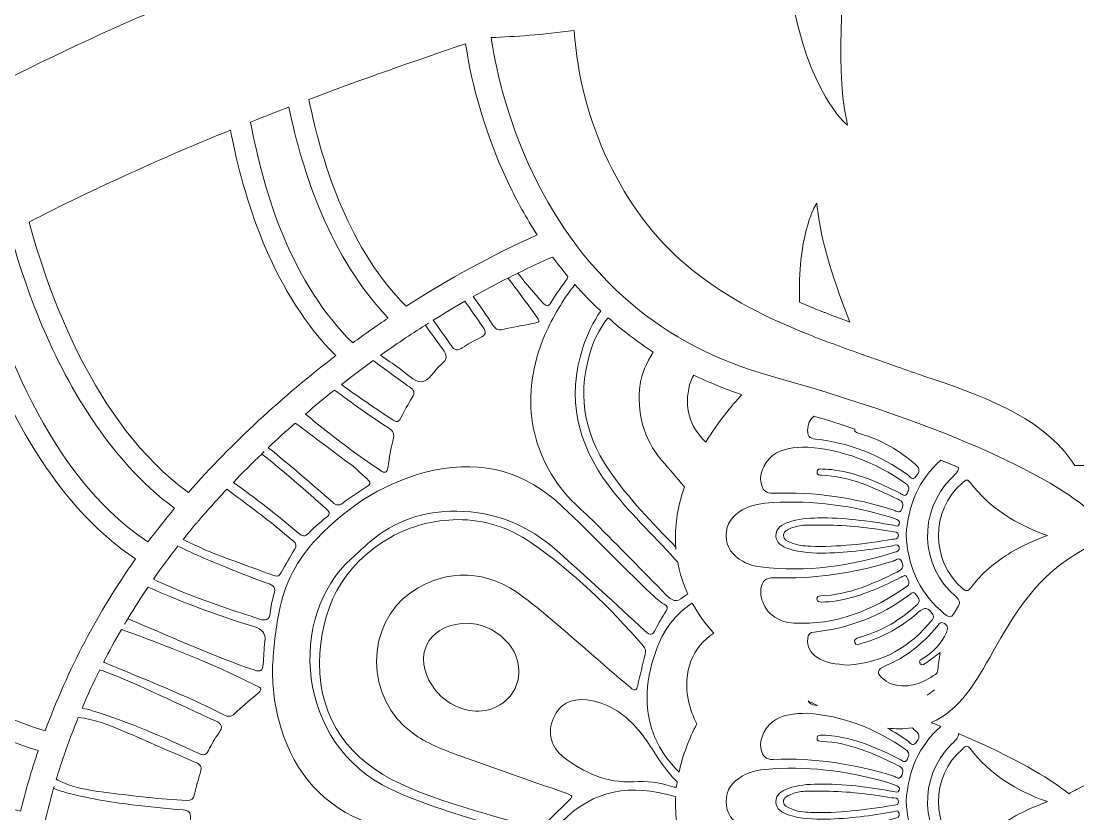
# Model space of a CAD drawing. Extents: x 705 to 8445, y -5934 to -84.
# Drawn here: x 4037.1 to 4516.4, y -746.7 to -387 of the extents above; entities that cross this region are included whole.
import ezdxf

# ---------------------------------------------------------------- set-up
doc = ezdxf.new("R2010")
doc.units = 0
doc.header["$MEASUREMENT"] = 0
doc.layers.add('Layer 1', color=7, linetype='Continuous')

# ---------------------------------------------------------------- blocks, each defined once
blk = doc.blocks.new('block 23')
at = {"layer": 'Layer 1', "lineweight": 0}
for points, knots in [([(5277.28, -639.1), (5254.48, -597.14), (5220.79, -557.08), (5179.87, -523.26), (5095.1, -453.22), (4984.49, -393.43), (4859.88, -350.27), (4859.88, -350.27), (4859.88, -350.25), (4859.88, -350.25), (4859.42, -348.29), (4858.85, -346.27), (4858.16, -344.21), (4856.62, -339.66), (4853.95, -333.09), (4848.51, -328.58), (4847.81, -328), (4847.1, -327.47), (4846.36, -327), (4846.36, -327), (4846.36, -327), (4846.35, -327), (4847.88, -308.1), (4844.28, -288.74), (4835.57, -269.33), (4831.12, -259.39), (4823.75, -252.44), (4816.61, -245.72), (4810.88, -240.31), (4805.45, -235.19), (4801.81, -228.82), (4800.72, -226.92), (4799.8, -224.87), (4798.82, -222.69), (4797.56, -219.87), (4796.25, -216.96), (4794.48, -214.13), (4787.43, -202.87), (4775.91, -196.8), (4764.63, -193.55), (4764.63, -193.55), (4763.26, -191.5), (4763.26, -191.5), (4720.83, -126.97), (4656.69, -102.16), (4610.35, -92.73), (4569.47, -84.39), (4535.61, -86.15), (4523.73, -87.19), (4523.69, -87.13), (4523.65, -87.09), (4523.63, -87.06), (4523.63, -87.06), (4523.45, -87.21), (4523.45, -87.21), (4521.87, -87.36), (4520.7, -87.48), (4520, -87.56), (4519.3, -87.48), (4518.13, -87.36), (4516.56, -87.21), (4516.56, -87.21), (4516.37, -87.06), (4516.37, -87.06), (4516.35, -87.09), (4516.31, -87.13), (4516.27, -87.19), (4504.39, -86.15), (4470.53, -84.39), (4429.65, -92.73), (4383.31, -102.16), (4319.17, -126.97), (4276.76, -191.48), (4276.76, -191.48), (4275.38, -193.55), (4275.38, -193.55), (4264.09, -196.8), (4252.57, -202.87), (4245.52, -214.13), (4243.75, -216.96), (4242.44, -219.87), (4241.18, -222.69), (4240.2, -224.87), (4239.28, -226.92), (4238.19, -228.82), (4234.55, -235.19), (4229.12, -240.31), (4223.39, -245.72), (4216.25, -252.44), (4208.88, -259.39), (4204.43, -269.33), (4195.72, -288.74), (4192.12, -308.1), (4193.65, -327), (4193.64, -327), (4193.64, -327), (4193.64, -327), (4192.91, -327.47), (4192.19, -327.99), (4191.49, -328.58), (4186.05, -333.09), (4183.38, -339.65), (4181.84, -344.21), (4181.15, -346.27), (4180.58, -348.29), (4180.12, -350.25), (4180.12, -350.25), (4180.12, -350.27), (4180.12, -350.27), (4055.51, -393.43), (3944.9, -453.22), (3860.13, -523.26), (3819.22, -557.08), (3785.52, -597.14), (3762.72, -639.1), (3736.93, -686.53), (3724.78, -735.81), (3726.61, -785.55), (3728.34, -832.44), (3740.97, -881.24), (3764.18, -930.56), (3796.16, -998.52), (3846.78, -1064.15), (3914.59, -1125.62), (3959.27, -1166.12), (4008.74, -1201.57), (4056.58, -1235.86), (4101.92, -1268.36), (4148.81, -1301.97), (4191.35, -1339.71), (4268.94, -1408.49), (4320.36, -1474.94), (4348.51, -1542.74), (4344.68, -1548.78), (4341.1, -1555.62), (4338.44, -1563.02), (4337.03, -1562.92), (4335.46, -1562.85), (4333.87, -1562.85), (4328, -1562.85), (4321.57, -1563.94), (4319.84, -1569.72), (4319.35, -1571.39), (4319.31, -1572.94), (4319.27, -1574.32), (4319.27, -1574.65), (4319.26, -1574.97), (4319.25, -1575.28), (4319.07, -1578.99), (4317.7, -1582.95), (4315.19, -1587.05), (4314.24, -1588.6), (4313.21, -1590.14), (4312.14, -1591.64), (4311.46, -1592.59), (4310.76, -1593.54), (4310.03, -1594.48), (4302.79, -1603.87), (4293.55, -1612.4), (4284.57, -1620.7), (4284.57, -1620.7), (4280.48, -1624.5), (4280.48, -1624.5), (4270.16, -1634.07), (4259.49, -1643.97), (4247.49, -1650.59), (4244.1, -1652.48), (4239.99, -1656.81), (4239.7, -1666.79), (4238.97, -1691.36), (4260.81, -1735.67), (4280.37, -1750.55), (4261.52, -1786.38), (4239.02, -1837.42), (4219.77, -1904.23), (4194.99, -1990.3), (4180.3, -2085.45), (4176.13, -2187.05), (4172.63, -2272.07), (4176.53, -2361.81), (4187.74, -2455.11), (4183.2, -2458.43), (4178.2, -2461.58), (4172.48, -2464.72), (4146.07, -2479.19), (4117.44, -2484.35), (4091.86, -2479.25), (4057.65, -2472.45), (4030.5, -2452.75), (4011.16, -2420.72), (3974.52, -2360.07), (3973.85, -2265.76), (3992.12, -2203.95), (4011.72, -2137.67), (4050.95, -2071.38), (4115.59, -1995.32), (4120.04, -1990.08), (4124.54, -1984.87), (4129.05, -1979.66), (4153.44, -1951.39), (4178.65, -1922.17), (4196.47, -1888.58), (4220.61, -1843.05), (4226.18, -1794.98), (4211.73, -1756.7), (4211.73, -1756.7), (4201.23, -1728.9), (4201.23, -1728.9), (4201.23, -1728.9), (4203.66, -1758.52), (4203.66, -1758.52), (4206.59, -1794.26), (4191.98, -1826.76), (4179.22, -1847.74), (4159.1, -1880.81), (4130.97, -1908.95), (4103.75, -1936.17), (4092.54, -1947.4), (4080.93, -1959.02), (4070.06, -1970.8), (4005.75, -2040.52), (3959.06, -2104.07), (3927.3, -2165.11), (3884.56, -2247.19), (3869.07, -2325.56), (3881.27, -2398), (3901.01, -2515.4), (4000.35, -2607.87), (4090.03, -2647.42), (4122.26, -2661.63), (4152.31, -2668.81), (4177.87, -2668.81), (4196.42, -2668.81), (4212.6, -2665.03), (4225.52, -2657.4), (4225.52, -2657.42), (4225.52, -2657.42), (4225.52, -2657.42), (4232.39, -2679.36), (4240.21, -2699.79), (4248.89, -2718.56), (4269.15, -2762.32), (4294.96, -2798.69), (4325.6, -2826.65), (4359.33, -2857.45), (4403.39, -2880.64), (4456.58, -2895.59), (4498.92, -2907.49), (4546.09, -2913.71), (4593.63, -2913.71), (4597.09, -2913.71), (4600.56, -2913.68), (4604.02, -2913.61), (4735.27, -2911.1), (4867.15, -2856.35), (4965.85, -2763.41), (5003.5, -2727.95), (5032.68, -2687.49), (5050.23, -2646.4), (5070.52, -2598.94), (5075.69, -2551.02), (5065.64, -2503.97), (5045.77, -2411.09), (4983.25, -2334), (4889.6, -2286.89), (4807.63, -2245.67), (4709.88, -2231.14), (4619.49, -2246.42), (4625.66, -2235.1), (4631.89, -2223.86), (4638.09, -2212.7), (4656.91, -2178.83), (4676.35, -2143.79), (4693.14, -2107.91), (4730.23, -2028.64), (4752.26, -1957.48), (4760.49, -1890.34), (4765.6, -1848.73), (4767.15, -1796.91), (4754.72, -1750.08), (4773.98, -1735.61), (4795.54, -1692.46), (4795.54, -1667.69), (4795.54, -1667.28), (4795.54, -1666.88), (4795.53, -1666.48), (4795.23, -1656.52), (4791.13, -1652.21), (4787.74, -1650.33), (4775.74, -1643.73), (4765.07, -1633.85), (4754.75, -1624.31), (4754.75, -1624.31), (4750.65, -1620.52), (4750.65, -1620.52), (4739.35, -1610.12), (4727.67, -1599.36), (4720.02, -1586.97), (4717.52, -1582.89), (4716.16, -1578.95), (4715.98, -1575.25), (4715.96, -1574.94), (4715.95, -1574.61), (4715.95, -1574.29), (4715.92, -1572.92), (4715.87, -1571.37), (4715.38, -1569.7), (4713.66, -1563.98), (4707.32, -1562.87), (4701.49, -1562.85), (4698.84, -1555.53), (4695.29, -1548.75), (4691.49, -1542.74), (4719.63, -1474.94), (4771.06, -1408.49), (4848.65, -1339.71), (4891.19, -1301.97), (4938.08, -1268.36), (4983.42, -1235.86), (5031.26, -1201.57), (5080.73, -1166.12), (5125.41, -1125.62), (5193.22, -1064.15), (5243.84, -998.52), (5275.82, -930.56), (5299.03, -881.24), (5311.66, -832.45), (5313.39, -785.55), (5315.22, -735.81), (5303.07, -686.53), (5277.28, -639.1)], [0, 0, 0, 0, 1, 1, 1, 2, 2, 2, 3, 3, 3, 4, 4, 4, 5, 5, 5, 6, 6, 6, 7, 7, 7, 8, 8, 8, 9, 9, 9, 10, 10, 10, 11, 11, 11, 12, 12, 12, 13, 13, 13, 14, 14, 14, 15, 15, 15, 16, 16, 16, 17, 17, 17, 18, 18, 18, 19, 19, 19, 20, 20, 20, 21, 21, 21, 22, 22, 22, 23, 23, 23, 24, 24, 24, 25, 25, 25, 26, 26, 26, 27, 27, 27, 28, 28, 28, 29, 29, 29, 30, 30, 30, 31, 31, 31, 32, 32, 32, 33, 33, 33, 34, 34, 34, 35, 35, 35, 36, 36, 36, 37, 37, 37, 38, 38, 38, 39, 39, 39, 40, 40, 40, 41, 41, 41, 42, 42, 42, 43, 43, 43, 44, 44, 44, 45, 45, 45, 46, 46, 46, 47, 47, 47, 48, 48, 48, 49, 49, 49, 50, 50, 50, 51, 51, 51, 52, 52, 52, 53, 53, 53, 54, 54, 54, 55, 55, 55, 56, 56, 56, 57, 57, 57, 58, 58, 58, 59, 59, 59, 60, 60, 60, 61, 61, 61, 62, 62, 62, 63, 63, 63, 64, 64, 64, 65, 65, 65, 66, 66, 66, 67, 67, 67, 68, 68, 68, 69, 69, 69, 70, 70, 70, 71, 71, 71, 72, 72, 72, 73, 73, 73, 74, 74, 74, 75, 75, 75, 76, 76, 76, 77, 77, 77, 78, 78, 78, 79, 79, 79, 80, 80, 80, 81, 81, 81, 82, 82, 82, 83, 83, 83, 84, 84, 84, 85, 85, 85, 86, 86, 86, 87, 87, 87, 88, 88, 88, 89, 89, 89, 90, 90, 90, 91, 91, 91, 92, 92, 92, 93, 93, 93, 94, 94, 94, 95, 95, 95, 96, 96, 96, 97, 97, 97, 98, 98, 98, 99, 99, 99, 100, 100, 100, 101, 101, 101, 102, 102, 102, 103, 103, 103, 104, 104, 104, 105, 105, 105, 106, 106, 106, 107, 107, 107, 108, 108, 108, 109, 109, 109, 110, 110, 110, 110]), ([(4412.82, -347.22), (4410.68, -362.76), (4405.85, -404.68), (4411.58, -432.39), (4411.58, -432.39), (4411.95, -434.12), (4411.95, -434.12), (4411.95, -434.12), (4410.61, -432.95), (4410.61, -432.95), (4410.4, -432.77), (4390.73, -415.02), (4384.8, -363.34), (4394.24, -358.74), (4403.15, -353.65), (4411.49, -348.11), (4411.49, -348.11), (4411.49, -348.12), (4411.49, -348.12), (4411.93, -347.82), (4412.38, -347.52), (4412.82, -347.22)], [0, 0, 0, 0, 1, 1, 1, 2, 2, 2, 3, 3, 3, 4, 4, 4, 5, 5, 5, 6, 6, 6, 7, 7, 7, 7]), ([(4338.75, -497.6), (4354.49, -510.98), (4372.55, -520.26), (4391.22, -527.92), (4391.64, -528.08), (4392.05, -528.26), (4392.47, -528.42), (4400.85, -531.83), (4409.34, -534.92), (4417.8, -537.92), (4418.31, -538.09), (4418.83, -538.29), (4419.34, -538.46), (4421.18, -539.11), (4423.01, -539.76), (4424.85, -540.41), (4428.22, -541.59), (4431.57, -542.77), (4434.9, -543.96), (4438.86, -545.37), (4442.85, -546.73), (4447.09, -548.16), (4471.35, -556.38), (4498.85, -565.69), (4513.31, -586.07), (4513.31, -586.07), (4515.08, -588.59), (4515.08, -588.59), (4515.08, -588.59), (4524.92, -588.59), (4524.92, -588.59), (4524.92, -588.59), (4526.69, -586.07), (4526.69, -586.07), (4541.15, -565.69), (4568.65, -556.38), (4592.91, -548.16), (4597.15, -546.73), (4601.14, -545.37), (4605.1, -543.96), (4608.43, -542.77), (4611.78, -541.59), (4615.14, -540.41), (4645.13, -529.85), (4676.14, -518.93), (4701.25, -497.6), (4730.16, -473.06), (4749.31, -432.71), (4752.06, -391.23), (4766.21, -393.1), (4779.01, -394.02), (4789.64, -394.41), (4788.1, -405.11), (4783.42, -429.82), (4770.54, -456.52), (4747.83, -503.6), (4711.69, -534.37), (4663.11, -547.96), (4567.17, -574.79), (4531.39, -598.27), (4520, -607.68), (4508.61, -598.27), (4472.83, -574.79), (4376.89, -547.96), (4328.31, -534.37), (4292.17, -503.6), (4269.46, -456.52), (4256.58, -429.82), (4251.9, -405.11), (4250.36, -394.41), (4260.99, -394.02), (4273.79, -393.1), (4287.94, -391.23), (4290.69, -432.71), (4309.84, -473.06), (4338.75, -497.6)], [0, 0, 0, 0, 1, 1, 1, 2, 2, 2, 3, 3, 3, 4, 4, 4, 5, 5, 5, 6, 6, 6, 7, 7, 7, 8, 8, 8, 9, 9, 9, 10, 10, 10, 11, 11, 11, 12, 12, 12, 13, 13, 13, 14, 14, 14, 15, 15, 15, 16, 16, 16, 17, 17, 17, 18, 18, 18, 19, 19, 19, 20, 20, 20, 21, 21, 21, 22, 22, 22, 23, 23, 23, 24, 24, 24, 25, 25, 25, 25]), ([(4238.69, -397.25), (4240.47, -409.24), (4245.43, -434.03), (4258.52, -461.31), (4261.98, -468.54), (4266.18, -476.21), (4271.24, -484.01), (4250.98, -493.03), (4231.01, -503.91), (4211.72, -516.33), (4186.69, -491.17), (4174.05, -454.07), (4167.67, -422.5), (4191.97, -413.31), (4215.83, -404.93), (4238.69, -397.25)], [0, 0, 0, 0, 1, 1, 1, 2, 2, 2, 3, 3, 3, 4, 4, 4, 5, 5, 5, 5]), ([(4158.55, -425.97), (4164.65, -455.39), (4177.36, -494.37), (4203.62, -521.68), (4198.2, -525.33), (4192.84, -529.09), (4187.56, -532.98), (4160.26, -506.47), (4147.31, -465.91), (4141.18, -432.78), (4146.99, -430.45), (4152.78, -428.19), (4158.55, -425.97)], [0, 0, 0, 0, 1, 1, 1, 2, 2, 2, 3, 3, 3, 4, 4, 4, 4]), ([(4132.07, -436.44), (4132.31, -437.65), (4132.53, -438.85), (4132.78, -440.07), (4138.92, -470.26), (4152.02, -511.02), (4179.83, -538.76), (4155.63, -557.29), (4133.03, -578.19), (4112.97, -600.79), (4069.95, -569.78), (4048.88, -508.52), (4040.72, -478.12), (4070.75, -462.66), (4101.56, -448.86), (4132.07, -436.44)], [0, 0, 0, 0, 1, 1, 1, 2, 2, 2, 3, 3, 3, 4, 4, 4, 5, 5, 5, 5]), ([(4397.11, -471.15), (4397.11, -471.15), (4398.02, -469.62), (4398.02, -469.62), (4398.02, -469.62), (4398.22, -471.39), (4398.22, -471.39), (4399.98, -487.57), (4406.53, -507.13), (4413.06, -523.54), (4412.57, -523.36), (4412.07, -523.18), (4411.57, -522.99), (4408.24, -521.76), (4404.91, -520.51), (4401.6, -519.22), (4401.54, -519.2), (4401.49, -519.17), (4401.43, -519.15), (4399.75, -518.49), (4398.07, -517.82), (4396.4, -517.13), (4396.34, -517.11), (4396.26, -517.08), (4396.21, -517.06), (4394.59, -516.4), (4393, -515.72), (4391.4, -515.04), (4390.99, -514.88), (4390.6, -514.71), (4390.2, -514.53), (4389.13, -484.98), (4397, -471.33), (4397.11, -471.15)], [0, 0, 0, 0, 1, 1, 1, 2, 2, 2, 3, 3, 3, 4, 4, 4, 5, 5, 5, 6, 6, 6, 7, 7, 7, 8, 8, 8, 9, 9, 9, 10, 10, 10, 11, 11, 11, 11]), ([(4032, -482.66), (4034.95, -493.44), (4039.36, -507.52), (4045.65, -522.74), (4056.91, -550.1), (4076.35, -585.79), (4106.71, -608.03), (4102.53, -613.02), (4098.51, -618.1), (4094.63, -623.28), (4045.26, -590.75), (4023.47, -518.41), (4016.75, -490.91), (4021.81, -488.1), (4026.9, -485.36), (4032, -482.66)], [0, 0, 0, 0, 1, 1, 1, 2, 2, 2, 3, 3, 3, 4, 4, 4, 5, 5, 5, 5]), ([(4008.08, -495.78), (4010.91, -507.04), (4015.8, -523.94), (4023.5, -542.62), (4035.31, -571.27), (4056.09, -609.1), (4089.01, -631.01), (4072.02, -655.1), (4058.27, -681.21), (4048.01, -709), (4001.22, -694.85), (3962.23, -657.73), (3937.1, -627.98), (3919.27, -606.88), (3905.88, -586.61), (3898.04, -573.82), (3930.92, -544.12), (3968.46, -518.35), (4008.08, -495.78)], [0, 0, 0, 0, 1, 1, 1, 2, 2, 2, 3, 3, 3, 4, 4, 4, 5, 5, 5, 6, 6, 6, 6]), ([(4285.16, -502.85), (4285, -503.57), (4284.6, -504.32), (4283.92, -505.17), (4281.57, -508.1), (4279.56, -511.32), (4277.6, -514.54), (4276.26, -516.75), (4275.37, -516.5), (4273.78, -514.75), (4269.81, -510.41), (4266.06, -505.93), (4262.42, -501.34), (4260.93, -502.06), (4259.44, -502.8), (4257.95, -503.55), (4259.43, -502.8), (4260.92, -502.06), (4262.41, -501.32), (4262.41, -501.32), (4262.42, -501.34), (4262.42, -501.34), (4267.65, -498.76), (4272.9, -496.31), (4278.17, -494), (4280.37, -496.96), (4282.71, -499.92), (4285.16, -502.85)], [0, 0, 0, 0, 1, 1, 1, 2, 2, 2, 3, 3, 3, 4, 4, 4, 5, 5, 5, 6, 6, 6, 7, 7, 7, 8, 8, 8, 9, 9, 9, 9]), ([(4270.42, -520.35), (4272.67, -523.5), (4272.7, -523.5), (4268.84, -524.24), (4264.44, -525.09), (4259.99, -525.78), (4255.65, -526.83), (4253.38, -527.38), (4252.27, -526.71), (4251.07, -524.86), (4248.19, -520.48), (4245.24, -516.19), (4242.22, -511.93), (4242.22, -511.93), (4242.22, -511.92), (4242.22, -511.92), (4247.43, -509.02), (4252.66, -506.23), (4257.94, -503.55), (4262.17, -509.1), (4266.34, -514.69), (4270.42, -520.35)], [0, 0, 0, 0, 1, 1, 1, 2, 2, 2, 3, 3, 3, 4, 4, 4, 5, 5, 5, 6, 6, 6, 7, 7, 7, 7]), ([(4291.89, -535.14), (4284.4, -558.33), (4289.47, -578.5), (4303.38, -597.41), (4312.37, -609.62), (4323.57, -619.83), (4333.64, -631.07), (4334.07, -631.55), (4334.5, -632.01), (4334.93, -632.48), (4335.83, -637.47), (4337.36, -642.3), (4339.51, -646.98), (4338.78, -647.39), (4338.09, -647.83), (4337.47, -648.36), (4334.38, -650.97), (4332.17, -649.92), (4329.7, -647.38), (4319.01, -636.38), (4308.24, -625.48), (4297.43, -614.6), (4294.02, -611.16), (4290.27, -608.07), (4286.94, -604.57), (4267.36, -584.08), (4263.01, -556.68), (4274.71, -529.37), (4278.29, -521.02), (4282.92, -513.47), (4288.29, -506.47), (4291.92, -510.55), (4295.81, -514.58), (4299.99, -518.49), (4296.64, -523.47), (4293.86, -529.01), (4291.89, -535.14)], [0, 0, 0, 0, 1, 1, 1, 2, 2, 2, 3, 3, 3, 4, 4, 4, 5, 5, 5, 6, 6, 6, 7, 7, 7, 8, 8, 8, 9, 9, 9, 10, 10, 10, 11, 11, 11, 12, 12, 12, 12]), ([(4246.56, -525.7), (4248.31, -528.17), (4247.89, -529.48), (4245.2, -530.72), (4242.42, -532), (4239.73, -533.54), (4237.19, -535.24), (4234.92, -536.77), (4233.71, -536.4), (4232.16, -534.13), (4229.51, -530.26), (4226.77, -526.45), (4224.01, -522.68), (4228.78, -519.71), (4233.59, -516.83), (4238.43, -514.07), (4241.13, -517.96), (4243.82, -521.84), (4246.56, -525.7)], [0, 0, 0, 0, 1, 1, 1, 2, 2, 2, 3, 3, 3, 4, 4, 4, 5, 5, 5, 6, 6, 6, 6]), ([(4327.77, -586.35), (4331.15, -590.33), (4334.56, -594.29), (4337.95, -598.24), (4336.72, -601.89), (4335.7, -605.66), (4335, -609.54), (4334.31, -613.41), (4333.91, -617.39), (4333.91, -621.44), (4333.91, -622.84), (4333.96, -624.25), (4334.06, -625.66), (4334.06, -625.66), (4334.07, -625.67), (4334.07, -625.67), (4334.09, -626.02), (4334.12, -626.38), (4334.14, -626.73), (4334.1, -626.37), (4334.08, -626.01), (4334.06, -625.66), (4323.31, -614.6), (4312.58, -603.54), (4303.79, -590.78), (4291.87, -573.48), (4289.15, -554.54), (4296.13, -534.5), (4297.79, -529.75), (4300.33, -525.5), (4303.35, -521.53), (4309.55, -527.05), (4316.38, -532.31), (4323.87, -537.18), (4320.67, -542.06), (4318.53, -547.22), (4317.93, -551.68), (4316.18, -564.52), (4319.26, -576.34), (4327.77, -586.35)], [0, 0, 0, 0, 1, 1, 1, 2, 2, 2, 3, 3, 3, 4, 4, 4, 5, 5, 5, 6, 6, 6, 7, 7, 7, 8, 8, 8, 9, 9, 9, 10, 10, 10, 11, 11, 11, 12, 12, 12, 13, 13, 13, 13]), ([(4220.46, -524.9), (4220.92, -524.61), (4221.37, -524.34), (4221.82, -524.05), (4221.37, -524.34), (4220.92, -524.62), (4220.47, -524.91), (4223.03, -528.5), (4225.59, -532.08), (4228.23, -535.61), (4230.41, -538.52), (4230.68, -540.46), (4227.62, -542.8), (4224.38, -545.29), (4222.15, -550.55), (4218.55, -550.62), (4215.27, -550.69), (4211.87, -546.71), (4208.58, -544.43), (4205.76, -542.5), (4202.96, -540.54), (4200.19, -538.56), (4206.85, -533.81), (4213.61, -529.27), (4220.47, -524.91), (4220.46, -524.91), (4220.46, -524.9), (4220.46, -524.9)], [0, 0, 0, 0, 1, 1, 1, 2, 2, 2, 3, 3, 3, 4, 4, 4, 5, 5, 5, 6, 6, 6, 7, 7, 7, 8, 8, 8, 9, 9, 9, 9]), ([(4213.33, -552.97), (4215.34, -554.38), (4215.98, -555.53), (4214.51, -557.79), (4212.58, -560.75), (4210.95, -563.9), (4209.32, -567.05), (4208.44, -568.76), (4207.67, -569.19), (4205.85, -567.99), (4197.9, -562.8), (4190.05, -557.46), (4182.39, -551.87), (4187.12, -548.16), (4191.92, -544.54), (4196.78, -541.02), (4202.24, -545.07), (4207.74, -549.08), (4213.33, -552.97)], [0, 0, 0, 0, 1, 1, 1, 2, 2, 2, 3, 3, 3, 4, 4, 4, 5, 5, 5, 6, 6, 6, 6]), ([(4347.62, -577.96), (4340.26, -570.94), (4337.78, -562.11), (4340.33, -551.91), (4340.74, -550.32), (4341.38, -548.87), (4342.23, -547.56), (4349.03, -550.87), (4356.28, -553.88), (4364.02, -556.48), (4359.35, -561.51), (4353.17, -568.9), (4347.62, -577.96)], [0, 0, 0, 0, 1, 1, 1, 2, 2, 2, 3, 3, 3, 4, 4, 4, 4]), ([(4203.77, -571.57), (4205.93, -572.94), (4206.48, -574.3), (4205.87, -576.76), (4204.87, -580.88), (4204.08, -585.08), (4203.54, -589.28), (4203.19, -592.07), (4201.93, -592.15), (4200.08, -590.9), (4195.98, -588.12), (4191.95, -585.25), (4187.92, -582.36), (4180.42, -576.97), (4173.25, -571.11), (4166.06, -565.3), (4170.39, -561.57), (4174.78, -557.92), (4179.23, -554.37), (4179.23, -554.37), (4179.24, -554.37), (4179.24, -554.37), (4187.22, -560.37), (4195.34, -566.19), (4203.77, -571.57)], [0, 0, 0, 0, 1, 1, 1, 2, 2, 2, 3, 3, 3, 4, 4, 4, 5, 5, 5, 6, 6, 6, 7, 7, 7, 8, 8, 8, 8]), ([(4186.89, -588.37), (4189.42, -590.28), (4191.59, -592.67), (4194.02, -594.72), (4195.73, -596.14), (4195.87, -597.06), (4193.81, -598.33), (4190.11, -600.64), (4186.48, -603.09), (4182.98, -605.68), (4181.16, -607.03), (4180.02, -606.7), (4178.44, -605.32), (4168.77, -596.97), (4159.19, -588.51), (4149.21, -580.53), (4153.21, -576.74), (4157.28, -572.99), (4161.42, -569.34), (4169.91, -575.68), (4178.42, -582), (4186.89, -588.37)], [0, 0, 0, 0, 1, 1, 1, 2, 2, 2, 3, 3, 3, 4, 4, 4, 5, 5, 5, 6, 6, 6, 7, 7, 7, 7]), ([(4417.86, -574.24), (4427.33, -577), (4435.59, -581.82), (4442.96, -588.36), (4445.13, -590.29), (4444.5, -591.63), (4443.12, -593.47), (4441.36, -595.79), (4440.33, -593.61), (4439.3, -592.86), (4426.72, -583.81), (4412.8, -578.25), (4397.4, -576.64), (4394.67, -576.36), (4393.84, -575.07), (4393.84, -572.72), (4393.83, -569.94), (4394.9, -567.81), (4396.71, -566.17), (4403.23, -568.16), (4409.42, -570.12), (4415.28, -572.06), (4414.82, -573.83), (4416.71, -573.91), (4417.86, -574.24)], [0, 0, 0, 0, 1, 1, 1, 2, 2, 2, 3, 3, 3, 4, 4, 4, 5, 5, 5, 6, 6, 6, 7, 7, 7, 8, 8, 8, 8]), ([(3873.8, -597.33), (3879.31, -591.56), (3885.01, -585.93), (3890.87, -580.43), (3898.94, -593.48), (3912.11, -613.16), (3929.68, -633.98), (3955.61, -664.72), (3995.95, -703.07), (4044.84, -718.01), (4041.77, -727.1), (4039.11, -736.28), (4036.86, -745.51), (3986.14, -733.65), (3943.8, -693.73), (3917.11, -662.14), (3893.95, -634.73), (3878.28, -608.74), (3872.55, -598.68), (3872.96, -598.24), (3873.37, -597.78), (3873.8, -597.33)], [0, 0, 0, 0, 1, 1, 1, 2, 2, 2, 3, 3, 3, 4, 4, 4, 5, 5, 5, 6, 6, 6, 7, 7, 7, 7]), ([(4146.22, -583.38), (4146.61, -583), (4147, -582.63), (4147.4, -582.26), (4147, -582.63), (4146.61, -583.01), (4146.23, -583.4), (4156.36, -591.34), (4166.06, -599.8), (4175.65, -608.41), (4177.39, -609.98), (4177.18, -610.81), (4175.48, -612.17), (4172.74, -614.39), (4170.07, -616.74), (4167.6, -619.27), (4165.84, -621.06), (4164.6, -620.78), (4162.88, -619.3), (4153.42, -611.14), (4143.5, -603.55), (4133.37, -596.27), (4137.56, -591.89), (4141.85, -587.6), (4146.23, -583.4), (4146.23, -583.4), (4146.22, -583.38), (4146.22, -583.38)], [0, 0, 0, 0, 1, 1, 1, 2, 2, 2, 3, 3, 3, 4, 4, 4, 5, 5, 5, 6, 6, 6, 7, 7, 7, 8, 8, 8, 9, 9, 9, 9]), ([(4394.01, -580.28), (4409.2, -581.39), (4424.49, -586.96), (4438.31, -596.76), (4440.27, -598.14), (4439.91, -599.42), (4439.1, -601.08), (4438.02, -603.27), (4436.78, -601.69), (4435.77, -601.17), (4426.35, -596.5), (4416.81, -592.18), (4406.27, -590.66), (4404.37, -590.38), (4402.42, -590.3), (4400.49, -590.2), (4399.45, -590.14), (4398.25, -590.12), (4398.11, -591.5), (4397.96, -593), (4399.22, -592.99), (4400.24, -593.02), (4412.78, -593.5), (4423.84, -598.57), (4434.83, -603.96), (4436.82, -604.94), (4437.53, -605.89), (4436.73, -608.13), (4435.76, -610.9), (4434.15, -609.24), (4432.92, -608.84), (4415.14, -603.24), (4396.98, -600.42), (4378.34, -601.23), (4374.72, -601.39), (4373.45, -599.6), (4372.78, -596.69), (4371.66, -591.78), (4374.74, -585.71), (4379.72, -582.93), (4382.89, -581.15), (4387.24, -580.23), (4394.01, -580.28)], [0, 0, 0, 0, 1, 1, 1, 2, 2, 2, 3, 3, 3, 4, 4, 4, 5, 5, 5, 6, 6, 6, 7, 7, 7, 8, 8, 8, 9, 9, 9, 10, 10, 10, 11, 11, 11, 12, 12, 12, 13, 13, 13, 14, 14, 14, 14]), ([(4282.59, -607.17), (4296.26, -620), (4309.05, -633.77), (4322.72, -646.63), (4324.62, -648.41), (4326.47, -650.24), (4328.75, -651.52), (4330.32, -652.39), (4330.63, -653.24), (4329.57, -654.84), (4327.89, -657.39), (4326.25, -660.03), (4324.97, -662.8), (4323.59, -665.71), (4322.59, -666.03), (4320.06, -663.66), (4306.99, -651.37), (4293.65, -639.39), (4280.31, -627.4), (4267.24, -615.67), (4252.19, -609.57), (4234.67, -609.35), (4219.79, -609.14), (4206.59, -613.65), (4195.22, -623.3), (4192.34, -625.75), (4189.69, -628.45), (4186.87, -630.95), (4158.03, -656.62), (4161.3, -715.11), (4204.85, -735.53), (4219.69, -742.48), (4235.25, -747.06), (4250.85, -751.68), (4256.51, -753.35), (4262.15, -755.07), (4267.83, -756.62), (4269.74, -757.15), (4270.13, -757.79), (4269.01, -759.48), (4267.78, -761.36), (4266.47, -763.27), (4265.73, -765.34), (4264.3, -769.35), (4261.62, -769.47), (4258.19, -768.5), (4244.67, -764.7), (4231.12, -761.07), (4217.64, -757.18), (4208.91, -754.66), (4199.89, -753.28), (4191.49, -749.63), (4171.26, -740.81), (4159.44, -725.12), (4153.97, -704.15), (4151.87, -696.11), (4150.91, -687.93), (4151.2, -679.62), (4151.63, -671.36), (4152.5, -663.15), (4154.09, -655.04), (4156.58, -642.33), (4162.29, -631.18), (4171.22, -621.84), (4185.98, -606.41), (4203.31, -595.3), (4224.48, -590.76), (4246.79, -585.97), (4266.21, -591.81), (4282.59, -607.17)], [0, 0, 0, 0, 1, 1, 1, 2, 2, 2, 3, 3, 3, 4, 4, 4, 5, 5, 5, 6, 6, 6, 7, 7, 7, 8, 8, 8, 9, 9, 9, 10, 10, 10, 11, 11, 11, 12, 12, 12, 13, 13, 13, 14, 14, 14, 15, 15, 15, 16, 16, 16, 17, 17, 17, 18, 18, 18, 19, 19, 19, 20, 20, 20, 21, 21, 21, 22, 22, 22, 23, 23, 23, 23]), ([(4459.12, -594.34), (4443.93, -609.48), (4444.75, -634.17), (4461.04, -648.12), (4462.99, -649.79), (4463.22, -650.89), (4461.88, -653.11), (4458.68, -658.42), (4458.77, -658.55), (4454.06, -654.33), (4443.89, -645.2), (4439.26, -633.54), (4438.56, -620.06), (4439.49, -606.64), (4444.2, -595.1), (4454.28, -586.2), (4457.06, -587.32), (4459.71, -588.42), (4462.25, -589.49), (4462.43, -590.96), (4461.55, -591.89), (4459.12, -594.34)], [0, 0, 0, 0, 1, 1, 1, 2, 2, 2, 3, 3, 3, 4, 4, 4, 5, 5, 5, 6, 6, 6, 7, 7, 7, 7]), ([(4486.22, -627.99), (4479.12, -632.24), (4472.85, -637.44), (4467.85, -644.08), (4466.53, -645.84), (4465.68, -645.69), (4464.14, -644.39), (4449.62, -632.12), (4449.54, -608.82), (4464.03, -596.52), (4465.12, -595.6), (4465.99, -594.26), (4467.53, -596.27), (4476.57, -608.02), (4488.59, -615.49), (4502.6, -620.37), (4496.9, -622.59), (4491.39, -624.9), (4486.22, -627.99)], [0, 0, 0, 0, 1, 1, 1, 2, 2, 2, 3, 3, 3, 4, 4, 4, 5, 5, 5, 6, 6, 6, 6]), ([(4150.46, -614.54), (4153.92, -617.18), (4157.12, -620.18), (4160.57, -622.85), (4162.18, -624.12), (4162.03, -625.18), (4161.11, -626.71), (4159.03, -630.14), (4157.05, -633.62), (4155.09, -637.13), (4154.32, -638.52), (4153.58, -639.29), (4151.76, -638.6), (4137.95, -633.33), (4123.79, -628.88), (4110.57, -622.17), (4112.6, -619.64), (4114.65, -617.12), (4116.75, -614.64), (4116.8, -614.67), (4116.84, -614.7), (4116.9, -614.73), (4116.9, -614.73), (4117.36, -613.94), (4117.36, -613.94), (4118.67, -612.4), (4119.98, -610.86), (4121.33, -609.35), (4124.3, -605.99), (4127.32, -602.68), (4130.41, -599.4), (4137.17, -604.33), (4143.82, -609.43), (4150.46, -614.54)], [0, 0, 0, 0, 1, 1, 1, 2, 2, 2, 3, 3, 3, 4, 4, 4, 5, 5, 5, 6, 6, 6, 7, 7, 7, 8, 8, 8, 9, 9, 9, 10, 10, 10, 11, 11, 11, 11]), ([(4378.02, -605.44), (4396.42, -604.42), (4414.41, -606.78), (4431.99, -612.27), (4432.53, -612.44), (4433.06, -612.64), (4433.58, -612.87), (4434.63, -613.29), (4435.9, -613.59), (4435.39, -615.2), (4434.87, -616.8), (4433.69, -615.92), (4432.82, -615.76), (4421.46, -613.76), (4410.07, -612.22), (4398.51, -612.41), (4393.94, -612.48), (4389.38, -612.82), (4385.05, -614.43), (4382.19, -615.5), (4379.36, -617.02), (4379.48, -620.55), (4379.59, -623.84), (4382.28, -625.33), (4385.06, -626.31), (4390.86, -628.38), (4396.92, -628.33), (4401.9, -628.38), (4412.9, -628.03), (4422.73, -626.79), (4432.5, -625.05), (4433.45, -624.88), (4434.81, -623.81), (4435.37, -625.58), (4435.93, -627.43), (4434.32, -627.64), (4433.21, -627.98), (4413.46, -634.35), (4393.27, -637.07), (4372.55, -634.66), (4369.72, -634.33), (4366.95, -633.49), (4364.43, -632.09), (4359.84, -629.52), (4356.88, -625.75), (4356.88, -620.35), (4356.87, -615.07), (4359.73, -611.33), (4364.18, -608.8), (4368.44, -606.36), (4373.23, -605.71), (4378.02, -605.44)], [0, 0, 0, 0, 1, 1, 1, 2, 2, 2, 3, 3, 3, 4, 4, 4, 5, 5, 5, 6, 6, 6, 7, 7, 7, 8, 8, 8, 9, 9, 9, 10, 10, 10, 11, 11, 11, 12, 12, 12, 13, 13, 13, 14, 14, 14, 15, 15, 15, 16, 16, 16, 17, 17, 17, 17]), ([(4320.21, -674.32), (4319.01, -679.01), (4317.81, -683.7), (4316.83, -688.42), (4316.3, -691), (4315.24, -690.94), (4313.6, -689.52), (4307.94, -684.7), (4302.27, -679.89), (4296.69, -674.99), (4286.32, -665.87), (4275.98, -656.72), (4265, -648.32), (4248.57, -635.76), (4230.41, -635), (4214.13, -646.08), (4192.89, -660.53), (4193.13, -694.59), (4214.56, -709.97), (4221.17, -714.71), (4228.6, -717.67), (4236.19, -720.35), (4252.09, -725.97), (4267.98, -731.59), (4283.89, -737.22), (4287.63, -738.55), (4287.65, -738.57), (4284.94, -741.23), (4281.23, -744.87), (4277.47, -748.45), (4273.79, -752.11), (4272.71, -753.2), (4271.75, -753.82), (4270.1, -753.28), (4249.79, -746.75), (4228.75, -742.16), (4209.37, -733.14), (4186.36, -722.44), (4172.32, -704.3), (4172.52, -678.28), (4172.72, -653.93), (4182.56, -633.82), (4204.58, -621.26), (4213.96, -615.91), (4224.26, -613.41), (4235.07, -613.16), (4247.26, -613.13), (4258.39, -616.7), (4268.32, -623.6), (4287.42, -636.88), (4304.15, -652.77), (4319.21, -670.44), (4320.23, -671.62), (4320.61, -672.77), (4320.21, -674.32)], [0, 0, 0, 0, 1, 1, 1, 2, 2, 2, 3, 3, 3, 4, 4, 4, 5, 5, 5, 6, 6, 6, 7, 7, 7, 8, 8, 8, 9, 9, 9, 10, 10, 10, 11, 11, 11, 12, 12, 12, 13, 13, 13, 14, 14, 14, 15, 15, 15, 16, 16, 16, 17, 17, 17, 18, 18, 18, 18]), ([(4435.12, -620.45), (4435.08, -622.27), (4433.27, -621.89), (4432.19, -622.08), (4419.94, -624.2), (4407.62, -625.67), (4395.14, -625.25), (4392.07, -625.14), (4389, -624.86), (4386.14, -623.54), (4384.69, -622.89), (4382.88, -622.25), (4382.84, -620.45), (4382.81, -618.45), (4384.75, -617.82), (4386.3, -617.12), (4388.29, -616.23), (4390.41, -615.73), (4392.59, -615.68), (4395.66, -615.61), (4398.73, -615.66), (4401.81, -615.66), (4411.97, -615.69), (4422.04, -616.84), (4432.02, -618.63), (4433.15, -618.83), (4435.17, -618.37), (4435.12, -620.45)], [0, 0, 0, 0, 1, 1, 1, 2, 2, 2, 3, 3, 3, 4, 4, 4, 5, 5, 5, 6, 6, 6, 7, 7, 7, 8, 8, 8, 9, 9, 9, 9]), ([(4131.9, -635.58), (4137.47, -637.85), (4143.09, -640.01), (4148.78, -641.95), (4151.55, -642.91), (4152.92, -643.97), (4151.81, -647.19), (4150.91, -649.84), (4150.45, -652.69), (4150.11, -655.49), (4149.7, -658.75), (4148.19, -659.23), (4145.3, -658.29), (4133.86, -654.58), (4122.4, -650.9), (4111.25, -646.37), (4106.48, -644.43), (4101.75, -642.41), (4097.1, -640.22), (4100.64, -635.12), (4104.35, -630.12), (4108.21, -625.18), (4115.92, -629.02), (4123.91, -632.31), (4131.9, -635.58)], [0, 0, 0, 0, 1, 1, 1, 2, 2, 2, 3, 3, 3, 4, 4, 4, 5, 5, 5, 6, 6, 6, 7, 7, 7, 8, 8, 8, 8]), ([(4562.09, -673.12), (4569.76, -686.75), (4577.04, -699.71), (4590.07, -705.26), (4589.86, -705.34), (4589.64, -705.43), (4589.43, -705.51), (4588.17, -706), (4586.93, -706.49), (4585.72, -706.98), (4595.8, -715.88), (4600.51, -727.41), (4601.44, -740.84), (4600.74, -754.32), (4596.11, -765.97), (4585.94, -775.1), (4581.23, -779.33), (4581.32, -779.19), (4578.12, -773.88), (4576.78, -771.67), (4577.01, -770.57), (4578.96, -768.9), (4595.25, -754.95), (4596.07, -730.25), (4580.88, -715.11), (4578.45, -712.67), (4577.57, -711.74), (4577.75, -710.27), (4574.45, -711.66), (4571.35, -713.03), (4568.43, -714.35), (4544.47, -725.18), (4532.67, -733.49), (4527.68, -737.57), (4526.06, -736.64), (4524.38, -735.75), (4522.64, -734.89), (4522.64, -734.89), (4520, -733.59), (4520, -733.59), (4520, -733.59), (4517.36, -734.89), (4517.36, -734.89), (4515.62, -735.75), (4513.94, -736.64), (4512.32, -737.57), (4507.33, -733.49), (4495.53, -725.18), (4471.57, -714.35), (4468.65, -713.03), (4465.55, -711.66), (4462.25, -710.27), (4462.43, -711.74), (4461.55, -712.67), (4459.12, -715.11), (4443.93, -730.25), (4444.75, -754.95), (4461.04, -768.9), (4462.99, -770.57), (4463.22, -771.67), (4461.88, -773.88), (4458.68, -779.19), (4458.77, -779.33), (4454.06, -775.1), (4443.89, -765.97), (4439.26, -754.32), (4438.56, -740.84), (4439.49, -727.41), (4444.2, -715.88), (4454.28, -706.98), (4453.07, -706.49), (4451.83, -706), (4450.57, -705.51), (4450.36, -705.43), (4450.14, -705.34), (4449.93, -705.26), (4462.96, -699.71), (4470.24, -686.75), (4477.91, -673.12), (4487.12, -656.72), (4497.51, -638.23), (4520, -626.18), (4542.49, -638.23), (4552.88, -656.72), (4562.09, -673.12)], [0, 0, 0, 0, 1, 1, 1, 2, 2, 2, 3, 3, 3, 4, 4, 4, 5, 5, 5, 6, 6, 6, 7, 7, 7, 8, 8, 8, 9, 9, 9, 10, 10, 10, 11, 11, 11, 12, 12, 12, 13, 13, 13, 14, 14, 14, 15, 15, 15, 16, 16, 16, 17, 17, 17, 18, 18, 18, 19, 19, 19, 20, 20, 20, 21, 21, 21, 22, 22, 22, 23, 23, 23, 24, 24, 24, 25, 25, 25, 26, 26, 26, 27, 27, 27, 28, 28, 28, 28]), ([(4398.08, -649.27), (4398.22, -650.46), (4399.2, -650.57), (4400.13, -650.57), (4404.72, -650.58), (4409.2, -649.76), (4413.6, -648.56), (4421.45, -646.46), (4428.76, -643.03), (4436.02, -639.45), (4437.01, -638.96), (4438.18, -637.63), (4439.05, -639.63), (4439.68, -641.05), (4440.59, -642.36), (4438.62, -643.72), (4423.28, -654.35), (4406.68, -661.16), (4387.64, -660.11), (4381.06, -659.74), (4375.86, -656.78), (4373.35, -650.24), (4372.63, -648.4), (4372.38, -646.5), (4372.69, -644.54), (4373.32, -640.66), (4374.65, -639.57), (4378.51, -639.61), (4380.91, -639.65), (4383.3, -639.63), (4385.69, -639.63), (4401.75, -639.48), (4417.38, -636.74), (4432.7, -631.98), (4433.91, -631.61), (4435.48, -629.81), (4436.64, -632.37), (4437.77, -634.91), (4436.61, -635.89), (4434.44, -636.97), (4423.47, -642.39), (4412.36, -647.29), (4399.86, -647.78), (4398.9, -647.82), (4397.92, -647.95), (4398.08, -649.27)], [0, 0, 0, 0, 1, 1, 1, 2, 2, 2, 3, 3, 3, 4, 4, 4, 5, 5, 5, 6, 6, 6, 7, 7, 7, 8, 8, 8, 9, 9, 9, 10, 10, 10, 11, 11, 11, 12, 12, 12, 13, 13, 13, 14, 14, 14, 15, 15, 15, 15]), ([(4142.65, -661.73), (4146.38, -662.9), (4148.13, -664.39), (4147.66, -668.53), (4147.28, -671.91), (4147.18, -675.35), (4146.87, -678.75), (4146.6, -681.71), (4145.89, -682.45), (4142.78, -681.41), (4124.51, -675.3), (4107.07, -667.17), (4089.34, -659.77), (4088.07, -659.23), (4086.79, -658.69), (4085.51, -658.14), (4085.02, -658.94), (4084.53, -659.74), (4084.07, -660.54), (4084.53, -659.74), (4085.01, -658.93), (4085.49, -658.13), (4085.5, -658.13), (4085.5, -658.14), (4085.51, -658.14), (4088.44, -653.28), (4091.49, -648.48), (4094.69, -643.75), (4110.26, -650.81), (4126.33, -656.64), (4142.65, -661.73)], [0, 0, 0, 0, 1, 1, 1, 2, 2, 2, 3, 3, 3, 4, 4, 4, 5, 5, 5, 6, 6, 6, 7, 7, 7, 8, 8, 8, 9, 9, 9, 10, 10, 10, 10]), ([(4415.28, -668.94), (4415.77, -670.29), (4417, -669.68), (4417.93, -669.43), (4426.95, -666.95), (4435.06, -662.71), (4442.26, -656.74), (4442.87, -656.22), (4443.46, -655.7), (4444.07, -655.17), (4446.97, -652.61), (4448.62, -652.92), (4450.71, -656.29), (4451.25, -657.18), (4450.99, -657.74), (4450.45, -658.42), (4440.52, -671.15), (4427.6, -678.25), (4412.25, -679.15), (4406.69, -678.76), (4402.03, -678.4), (4397.99, -675.6), (4395.04, -673.55), (4393.57, -670.79), (4393.9, -667.15), (4394.07, -665.34), (4394.86, -664.38), (4396.89, -664.17), (4412.65, -662.57), (4426.87, -656.91), (4439.66, -647.6), (4440.74, -646.8), (4441.77, -645.25), (4443.21, -647.39), (4444.38, -649.14), (4445.23, -650.34), (4443.13, -652.21), (4435.98, -658.64), (4427.93, -663.38), (4418.77, -666.22), (4418.22, -666.4), (4417.67, -666.52), (4417.12, -666.69), (4415.99, -667.02), (4414.73, -667.44), (4415.28, -668.94)], [0, 0, 0, 0, 1, 1, 1, 2, 2, 2, 3, 3, 3, 4, 4, 4, 5, 5, 5, 6, 6, 6, 7, 7, 7, 8, 8, 8, 9, 9, 9, 10, 10, 10, 11, 11, 11, 12, 12, 12, 13, 13, 13, 14, 14, 14, 15, 15, 15, 15]), ([(4351.26, -664.75), (4341.78, -670.78), (4337.03, -682.12), (4339.83, -695.39), (4340.63, -699.16), (4341.92, -702.63), (4343.58, -705.89), (4340.13, -712.56), (4337.23, -719.91), (4335.52, -727.7), (4325.8, -718.12), (4321.02, -706.79), (4321.02, -694.08), (4321.02, -687.4), (4322.34, -680.33), (4324.97, -672.95), (4328.43, -663.2), (4333.89, -656.06), (4341.51, -651.02), (4344.1, -655.77), (4347.37, -660.34), (4351.27, -664.75), (4351.26, -664.75), (4351.26, -664.75), (4351.26, -664.75)], [0, 0, 0, 0, 1, 1, 1, 2, 2, 2, 3, 3, 3, 4, 4, 4, 5, 5, 5, 6, 6, 6, 7, 7, 7, 8, 8, 8, 8]), ([(4260.51, -691.04), (4256.72, -697.57), (4248.13, -701.36), (4240.36, -699.76), (4232.12, -698.05), (4225.95, -693.36), (4222.07, -685.95), (4215.24, -672.87), (4223.33, -659.96), (4240.02, -660.22), (4246.11, -660.47), (4253.01, -663.33), (4258.3, -669.54), (4263.49, -675.62), (4264.32, -684.49), (4260.51, -691.04)], [0, 0, 0, 0, 1, 1, 1, 2, 2, 2, 3, 3, 3, 4, 4, 4, 5, 5, 5, 5]), ([(4444.94, -678.59), (4445.86, -679.83), (4447.03, -678.56), (4447.89, -677.97), (4449.83, -676.65), (4451.7, -675.18), (4454.01, -673.45), (4453.58, -676.44), (4453.2, -678.9), (4452.88, -681.37), (4452.77, -682.21), (4452.51, -682.92), (4451.8, -683.4), (4446.09, -687.3), (4440, -689.8), (4432.9, -688.02), (4431.35, -687.62), (4429.93, -686.9), (4428.66, -685.89), (4424.83, -682.88), (4425.02, -681.27), (4429.4, -679.43), (4438.63, -675.57), (4446.1, -669.42), (4452.48, -661.82), (4453.29, -660.86), (4453.77, -659.05), (4455.91, -660.36), (4457.88, -661.56), (4457.42, -662.82), (4456.79, -664.36), (4454.69, -669.38), (4450.99, -672.97), (4446.55, -675.93), (4445.61, -676.55), (4443.76, -677.01), (4444.94, -678.59)], [0, 0, 0, 0, 1, 1, 1, 2, 2, 2, 3, 3, 3, 4, 4, 4, 5, 5, 5, 6, 6, 6, 7, 7, 7, 8, 8, 8, 9, 9, 9, 10, 10, 10, 11, 11, 11, 12, 12, 12, 12]), ([(4142.91, -688.1), (4146.74, -690.03), (4146.72, -690.08), (4143.6, -692.79), (4140.39, -695.57), (4137.07, -698.23), (4134, -701.17), (4132.33, -702.74), (4131.03, -702.74), (4129.06, -701.74), (4111.5, -692.77), (4093.12, -685.66), (4074.97, -678.02), (4074.82, -677.96), (4074.67, -677.9), (4074.52, -677.84), (4077.09, -672.83), (4079.8, -667.88), (4082.65, -662.99), (4103.09, -670.47), (4123.42, -678.28), (4142.91, -688.1)], [0, 0, 0, 0, 1, 1, 1, 2, 2, 2, 3, 3, 3, 4, 4, 4, 5, 5, 5, 6, 6, 6, 7, 7, 7, 7]), ([(4074.86, -682.02), (4092.01, -688.67), (4108.47, -696.95), (4125.23, -704.51), (4128.08, -705.79), (4128.87, -707.27), (4126.79, -710.05), (4124.96, -712.5), (4123.45, -715.22), (4122.09, -717.95), (4120.97, -720.22), (4119.78, -720.23), (4117.65, -719.24), (4101.94, -711.92), (4086.03, -705.06), (4069.44, -699.91), (4067.85, -699.41), (4066.29, -699.04), (4064.74, -698.76), (4067.25, -692.85), (4069.95, -687.03), (4072.82, -681.28), (4073.5, -681.5), (4074.18, -681.75), (4074.86, -682.02)], [0, 0, 0, 0, 1, 1, 1, 2, 2, 2, 3, 3, 3, 4, 4, 4, 5, 5, 5, 6, 6, 6, 7, 7, 7, 8, 8, 8, 8]), ([(4334.7, -732.16), (4334.58, -732.99), (4334.46, -733.81), (4334.37, -734.63), (4333.58, -734.7), (4332.9, -734.58), (4332.27, -734.35), (4326.62, -732.2), (4320.77, -731.76), (4314.85, -732.09), (4302.71, -732.78), (4292.5, -728.08), (4283.18, -720.97), (4277.44, -716.59), (4275.79, -709.77), (4278.53, -703.23), (4281.11, -697.11), (4286.5, -694.13), (4293.77, -695.02), (4302.89, -696.13), (4310.1, -700.8), (4316.11, -707.49), (4317.84, -709.41), (4319.43, -711.49), (4320.9, -713.62), (4325.22, -719.9), (4328.89, -726.65), (4334.7, -732.16)], [0, 0, 0, 0, 1, 1, 1, 2, 2, 2, 3, 3, 3, 4, 4, 4, 5, 5, 5, 6, 6, 6, 7, 7, 7, 8, 8, 8, 9, 9, 9, 9]), ([(4451.42, -690.34), (4450.35, -691.29), (4449.23, -692.11), (4448.06, -692.81), (4449.23, -692.1), (4450.35, -691.26), (4451.42, -690.34)], [0, 0, 0, 0, 1, 1, 1, 2, 2, 2, 2]), ([(4398.39, -697.54), (4398.07, -697.49), (4397.73, -697.46), (4397.4, -697.42), (4395.55, -697.23), (4394.58, -696.57), (4394.14, -695.45), (4395.58, -696.18), (4397, -696.87), (4398.39, -697.54)], [0, 0, 0, 0, 1, 1, 1, 2, 2, 2, 3, 3, 3, 3]), ([(4083.47, -709.12), (4094.4, -713.86), (4105.29, -718.67), (4116.25, -723.32), (4118.56, -724.31), (4119.25, -725.49), (4118.47, -727.91), (4117.4, -731.16), (4116.51, -734.48), (4115.81, -737.82), (4115.35, -739.99), (4114.31, -740.67), (4112.15, -740.6), (4100.35, -740.2), (4088.67, -738.53), (4076.96, -737.19), (4070.75, -736.48), (4064.55, -735.6), (4058.63, -733.46), (4056.7, -732.77), (4054.83, -731.96), (4053.05, -731), (4054.06, -727.66), (4055.11, -724.34), (4056.23, -721.03), (4056.28, -721.04), (4056.33, -721.05), (4056.38, -721.07), (4056.38, -721.07), (4056.64, -719.87), (4056.64, -719.87), (4058.6, -714.18), (4060.73, -708.54), (4063.01, -702.96), (4070.21, -703.62), (4076.87, -706.26), (4083.47, -709.12)], [0, 0, 0, 0, 1, 1, 1, 2, 2, 2, 3, 3, 3, 4, 4, 4, 5, 5, 5, 6, 6, 6, 7, 7, 7, 8, 8, 8, 9, 9, 9, 10, 10, 10, 11, 11, 11, 12, 12, 12, 12]), ([(4379.72, -703.71), (4382.89, -701.93), (4387.24, -701.01), (4394.01, -701.06), (4409.2, -702.17), (4424.49, -707.74), (4438.31, -717.53), (4440.27, -718.92), (4439.91, -720.2), (4439.1, -721.85), (4438.02, -724.05), (4436.78, -722.46), (4435.77, -721.95), (4426.35, -717.27), (4416.81, -712.95), (4406.27, -711.44), (4404.37, -711.15), (4402.42, -711.08), (4400.49, -710.97), (4399.45, -710.91), (4398.25, -710.9), (4398.11, -712.27), (4397.96, -713.78), (4399.22, -713.76), (4400.24, -713.8), (4412.78, -714.28), (4423.84, -719.35), (4434.83, -724.74), (4436.82, -725.72), (4437.53, -726.66), (4436.73, -728.91), (4435.76, -731.67), (4434.15, -730.01), (4432.92, -729.62), (4415.14, -724.01), (4396.98, -721.2), (4378.34, -722.01), (4374.72, -722.16), (4373.45, -720.37), (4372.78, -717.46), (4371.66, -712.56), (4374.74, -706.49), (4379.72, -703.71)], [0, 0, 0, 0, 1, 1, 1, 2, 2, 2, 3, 3, 3, 4, 4, 4, 5, 5, 5, 6, 6, 6, 7, 7, 7, 8, 8, 8, 9, 9, 9, 10, 10, 10, 11, 11, 11, 12, 12, 12, 13, 13, 13, 14, 14, 14, 14]), ([(4443.12, -714.24), (4441.36, -716.57), (4440.33, -714.39), (4439.3, -713.63), (4436.29, -711.47), (4433.2, -709.51), (4430.03, -707.75), (4431.88, -707.97), (4433.67, -708.06), (4435.4, -708.06), (4437.41, -708.06), (4439.35, -707.93), (4441.22, -707.64), (4441.8, -708.13), (4442.39, -708.62), (4442.96, -709.14), (4445.13, -711.07), (4444.5, -712.4), (4443.12, -714.24)], [0, 0, 0, 0, 1, 1, 1, 2, 2, 2, 3, 3, 3, 4, 4, 4, 5, 5, 5, 6, 6, 6, 6]), ([(4464.03, -717.3), (4465.12, -716.38), (4465.99, -715.04), (4467.53, -717.05), (4476.57, -728.8), (4488.59, -736.27), (4502.6, -741.15), (4496.9, -743.37), (4491.39, -745.68), (4486.22, -748.77), (4479.12, -753.02), (4472.85, -758.22), (4467.85, -764.85), (4466.53, -766.62), (4465.68, -766.46), (4464.14, -765.16), (4449.62, -752.9), (4449.54, -729.6), (4464.03, -717.3)], [0, 0, 0, 0, 1, 1, 1, 2, 2, 2, 3, 3, 3, 4, 4, 4, 5, 5, 5, 6, 6, 6, 6]), ([(4378.02, -726.22), (4396.42, -725.19), (4414.41, -727.56), (4431.99, -733.05), (4432.53, -733.21), (4433.06, -733.41), (4433.58, -733.64), (4434.63, -734.07), (4435.9, -734.37), (4435.39, -735.98), (4434.87, -737.58), (4433.69, -736.7), (4432.82, -736.54), (4421.46, -734.54), (4410.07, -733), (4398.51, -733.19), (4393.94, -733.26), (4389.38, -733.59), (4385.05, -735.2), (4382.19, -736.28), (4379.36, -737.79), (4379.48, -741.33), (4379.59, -744.62), (4382.28, -746.11), (4385.06, -747.09), (4390.86, -749.15), (4396.92, -749.1), (4401.9, -749.15), (4412.9, -748.81), (4422.73, -747.57), (4432.5, -745.82), (4433.45, -745.66), (4434.81, -744.58), (4435.37, -746.36), (4435.93, -748.21), (4434.32, -748.41), (4433.21, -748.76), (4413.46, -755.13), (4393.27, -757.85), (4372.55, -755.44), (4369.72, -755.11), (4366.95, -754.27), (4364.43, -752.86), (4359.84, -750.3), (4356.88, -746.53), (4356.88, -741.12), (4356.87, -735.85), (4359.73, -732.1), (4364.18, -729.57), (4368.44, -727.14), (4373.23, -726.48), (4378.02, -726.22)], [0, 0, 0, 0, 1, 1, 1, 2, 2, 2, 3, 3, 3, 4, 4, 4, 5, 5, 5, 6, 6, 6, 7, 7, 7, 8, 8, 8, 9, 9, 9, 10, 10, 10, 11, 11, 11, 12, 12, 12, 13, 13, 13, 14, 14, 14, 15, 15, 15, 16, 16, 16, 17, 17, 17, 17]), ([(4282.31, -750.36), (4296.76, -735.53), (4313.99, -732.99), (4333.16, -738.72), (4333.44, -738.82), (4333.72, -738.92), (4334.01, -739), (4333.95, -740.12), (4333.93, -741.25), (4333.93, -742.39), (4333.93, -744.43), (4334.02, -746.5), (4334.24, -748.58), (4334.57, -751.84), (4335.18, -755.03), (4336.03, -758.17), (4333.23, -757.43), (4330.39, -756.82), (4327.5, -756.37), (4320.09, -755.22), (4312.68, -754.94), (4305.39, -757.1), (4281.49, -764.17), (4275.55, -789.91), (4293.78, -807.54), (4300.13, -813.67), (4307.9, -817.13), (4316.36, -819.44), (4325.5, -821.92), (4334.81, -823.29), (4344.16, -824.51), (4344.34, -824.53), (4344.52, -824.54), (4344.7, -824.57), (4342.38, -828.8), (4340.28, -833.32), (4338.55, -838.08), (4338.55, -838.08), (4336.62, -838.08), (4336.62, -838.08), (4327.05, -838.6), (4317.5, -838.38), (4308.13, -836.22), (4298.03, -833.91), (4288.4, -830.4), (4280.96, -822.73), (4272.76, -814.26), (4269.09, -803.64), (4267.2, -792.28), (4266.64, -788.92), (4266.28, -785.51), (4266.02, -782.09), (4265.57, -776.53), (4266.75, -771.34), (4269.77, -766.56), (4273.44, -760.75), (4277.5, -755.28), (4282.31, -750.36)], [0, 0, 0, 0, 1, 1, 1, 2, 2, 2, 3, 3, 3, 4, 4, 4, 5, 5, 5, 6, 6, 6, 7, 7, 7, 8, 8, 8, 9, 9, 9, 10, 10, 10, 11, 11, 11, 12, 12, 12, 13, 13, 13, 14, 14, 14, 15, 15, 15, 16, 16, 16, 17, 17, 17, 18, 18, 18, 19, 19, 19, 19]), ([(4051.83, -735.09), (4051.9, -734.83), (4051.97, -734.58), (4052.06, -734.33), (4051.99, -734.58), (4051.92, -734.83), (4051.84, -735.09), (4053.5, -735.84), (4055.26, -736.46), (4057.13, -736.95), (4067.07, -739.57), (4077.18, -741.28), (4087.37, -742.53), (4095.09, -743.47), (4102.85, -744.24), (4110.6, -744.93), (4113.08, -745.14), (4114.11, -745.98), (4113.93, -748.61), (4113.69, -752.13), (4113.82, -755.69), (4113.9, -759.23), (4113.93, -761.05), (4113.28, -761.77), (4111.41, -761.67), (4109.18, -761.54), (4106.94, -761.63), (4104.7, -761.63), (4087.11, -759.52), (4069.36, -758.89), (4052.02, -755.22), (4050.29, -754.87), (4048.66, -754.39), (4047.05, -753.88), (4047, -754.08), (4046.95, -754.28), (4046.9, -754.5), (4046.94, -754.29), (4046.99, -754.08), (4047.04, -753.88), (4047.04, -753.88), (4047.05, -753.88), (4047.05, -753.88), (4048.46, -747.57), (4050.05, -741.3), (4051.84, -735.09), (4051.84, -735.09), (4051.83, -735.09), (4051.83, -735.09)], [0, 0, 0, 0, 1, 1, 1, 2, 2, 2, 3, 3, 3, 4, 4, 4, 5, 5, 5, 6, 6, 6, 7, 7, 7, 8, 8, 8, 9, 9, 9, 10, 10, 10, 11, 11, 11, 12, 12, 12, 13, 13, 13, 14, 14, 14, 15, 15, 15, 16, 16, 16, 16]), ([(4435.12, -741.23), (4435.08, -743.04), (4433.27, -742.66), (4432.19, -742.85), (4419.94, -744.98), (4407.62, -746.44), (4395.14, -746.03), (4392.07, -745.92), (4389, -745.63), (4386.14, -744.32), (4384.69, -743.66), (4382.88, -743.03), (4382.84, -741.23), (4382.81, -739.23), (4384.75, -738.59), (4386.3, -737.9), (4388.29, -737.01), (4390.41, -736.51), (4392.59, -736.46), (4395.66, -736.39), (4398.73, -736.43), (4401.81, -736.43), (4411.97, -736.47), (4422.04, -737.61), (4432.02, -739.4), (4433.15, -739.61), (4435.17, -739.14), (4435.12, -741.23)], [0, 0, 0, 0, 1, 1, 1, 2, 2, 2, 3, 3, 3, 4, 4, 4, 5, 5, 5, 6, 6, 6, 7, 7, 7, 8, 8, 8, 9, 9, 9, 9])]:
    blk.add_open_spline(points, degree=3, knots=knots, dxfattribs=at)

msp = doc.modelspace()

# ---------------------------------------------------------------- block references
at = {"layer": 'Layer 1'}
msp.add_blockref('block 23', (0, 0), dxfattribs=at)

doc.saveas('drawing.dxf')
